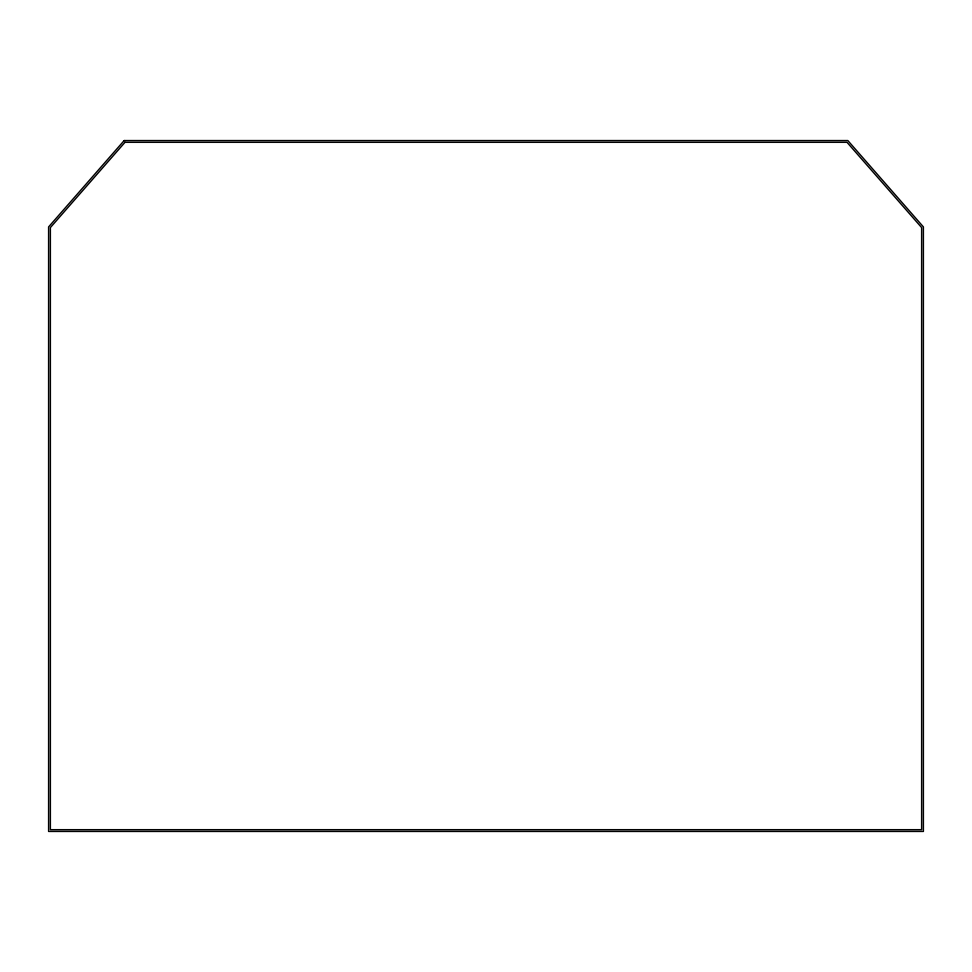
<?xml version="1.0" encoding="UTF-8"?>
<svg xmlns="http://www.w3.org/2000/svg" width="972" height="972" viewBox="0 0 972 972"><rect width="100%" height="100%" fill="white"/><g stroke="black" fill="none" stroke-linecap="round" stroke-linejoin="round"><path stroke-width="1.46" d="M124.161 140.563L48.6 226.926L48.6 831.437L923.4 831.437L923.4 226.926L847.839 140.563L124.161 140.563M124.987 142.313L50.374 227.57L50.374 829.687L921.626 829.687L921.626 227.57L847.013 142.313L124.987 142.313"/></g></svg>
